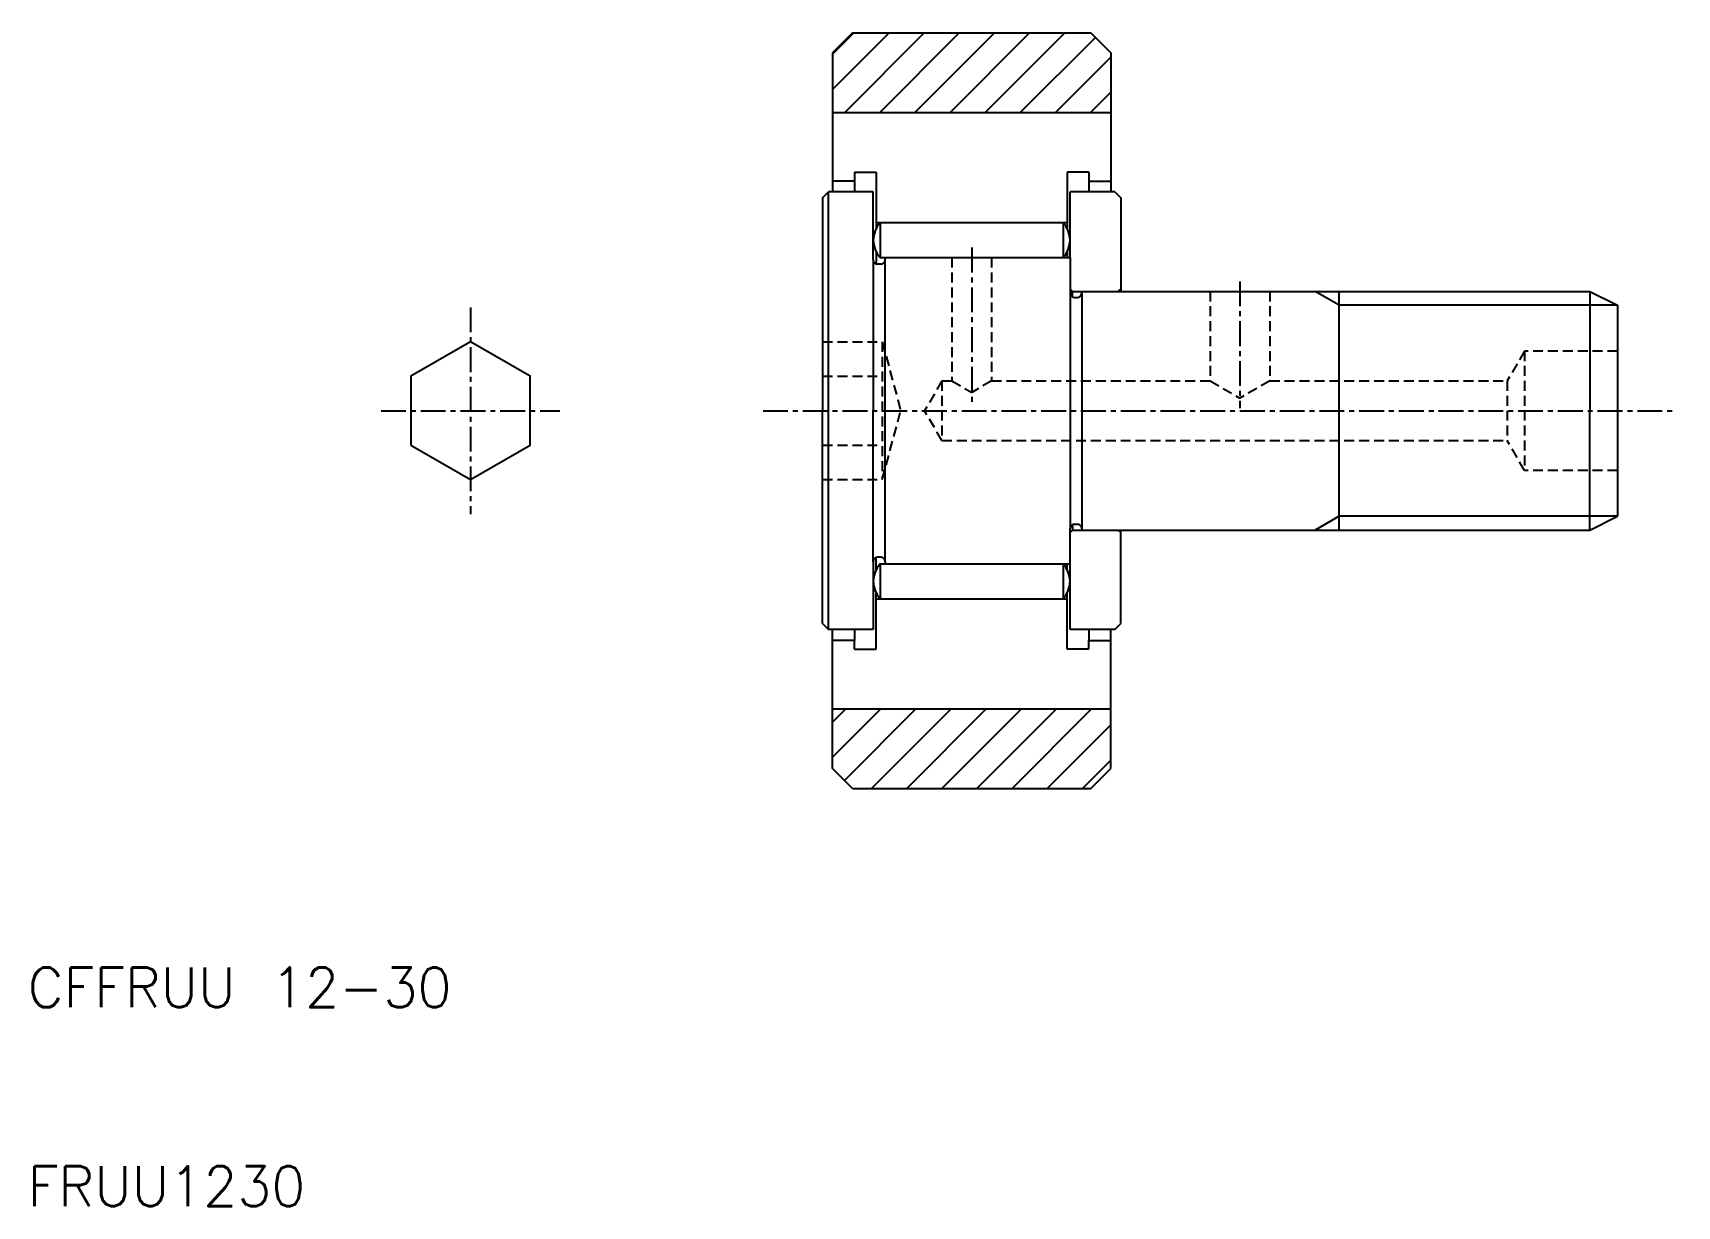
# Model space of a CAD drawing. Extents: x 10.3 to 93, y 10 to 69.
import ezdxf

# ---------------------------------------------------------------- set-up
doc = ezdxf.new("R2010")
doc.units = 0
doc.linetypes.add('CENTER', pattern=[2, 1.25, -0.25, 0.25, -0.25])
doc.linetypes.add('DASHED', pattern=[0.75, 0.5, -0.25])
doc.layers.get('0').update_dxf_attribs({"linetype": 'CONTINUOUS'})
doc.layers.add('CENTER', color=1, linetype='CENTER')
doc.styles.get("Standard").update_dxf_attribs({"font": 'txt.shx', "bigfont": 'bigfont.shx'})

# ---------------------------------------------------------------- blocks, each defined once
blk = doc.blocks.new('*X7')
at = {"color": 0, "linetype": 'CONTINUOUS'}
for p, q in [((307.875, -24.465), (310.716, -21.624)), ((307.875, -22.697), (308.948, -21.624)), ((308.484, -25.624), (312.484, -21.624)), ((310.252, -25.624), (314.252, -21.624)), ((312.019, -25.624), (316.019, -21.624)), ((313.787, -25.624), (317.787, -21.624)), ((315.555, -25.624), (319.555, -21.624)), ((317.323, -25.624), (321.099, -21.848)), ((319.09, -25.624), (321.875, -22.839)), ((320.858, -25.624), (321.875, -24.607)), ((307.875, -58.052), (310.304, -55.624)), ((307.875, -56.285), (308.536, -55.624)), ((308.473, -59.222), (312.071, -55.624)), ((309.839, -59.624), (313.839, -55.624)), ((311.607, -59.624), (315.607, -55.624)), ((313.375, -59.624), (317.375, -55.624)), ((315.142, -59.624), (319.142, -55.624)), ((316.91, -59.624), (320.91, -55.624)), ((318.678, -59.624), (321.875, -56.427)), ((320.446, -59.624), (321.875, -58.194))]:
    blk.add_line(p, q, dxfattribs=at)

msp = doc.modelspace()

# ---------------------------------------------------------------- linework, layer by layer
at = {"color": 7, "linetype": 'CONTINUOUS'}
for p, q in [((51.5, 69), (50.5, 68)), ((51.5, 69), (63.5, 69)), ((63.5, 69), (64.5, 68)), ((50.5, 68), (50.5, 61)), ((64.5, 68), (64.5, 61)), ((50.5, 65), (64.5, 65)), ((51.6, 61.55), (50.5, 61.55)), ((51.6, 61.99), (52.7, 61.99)), ((51.6, 61.99), (51.6, 61.55)), ((51.6, 61.55), (51.6, 61)), ((52.7, 61.99), (52.7, 59.46)), ((62.3, 61.99), (62.3, 59.46)), ((63.4, 61.99), (62.3, 61.99)), ((63.4, 61.99), (63.4, 61.55)), ((63.4, 61.55), (64.5, 61.55)), ((63.4, 61.55), (63.4, 61)), ((50, 60.7), (50.3, 61)), ((50, 60.7), (50, 50)), ((50.3, 39), (50.3, 61)), ((52.55, 61), (50.3, 61)), ((52.55, 57.595), (52.55, 61)), ((62.45, 57.7), (62.45, 61)), ((64.7, 61), (62.45, 61)), ((64.7, 61), (65, 60.7)), ((65, 60.7), (65, 56)), ((52.7, 59.46), (52.7, 59.182)), ((52.7, 59.46), (52.9, 59.46)), ((52.9, 59.46), (62.1, 59.46)), ((52.9, 59.46), (52.9, 57.7)), ((62.1, 59.46), (62.1, 57.7)), ((62.1, 59.46), (62.3, 59.46)), ((62.3, 59.46), (62.3, 59.182)), ((52.7, 57.978), (52.7, 57.383)), ((62.3, 57.978), (62.3, 57.7)), ((52.55, 57.595), (52.55, 50)), ((52.925, 57.37), (52.775, 57.37)), ((52.9, 57.7), (62.1, 57.7)), ((53.15, 57.595), (53.15, 57.7)), ((53.15, 42.405), (53.15, 57.595)), ((62.1, 57.7), (62.45, 57.7)), ((62.45, 57.7), (62.45, 55.925)), ((62.57, 56), (62.45, 56.12)), ((62.45, 55.925), (62.45, 44.075)), ((62.57, 56), (63.05, 56)), ((62.57, 55.726), (62.57, 56)), ((62.675, 55.7), (62.825, 55.7)), ((63.05, 56), (88.6, 56)), ((63.05, 55.925), (63.05, 56)), ((63.05, 55.925), (63.05, 44.075)), ((64.88, 56), (65, 56.12)), ((76, 44), (76, 56)), ((88.6, 56), (88.6, 50)), ((88.6, 56), (90, 55.3)), ((90, 55.3), (90, 44.7)), ((50, 39.3), (50, 50)), ((52.55, 42.405), (52.55, 50)), ((88.6, 44), (88.6, 50)), ((88.6, 44), (90, 44.7)), ((62.45, 44), (62.45, 44.075)), ((62.45, 42.3), (62.45, 44)), ((62.57, 44), (62.45, 43.88)), ((62.57, 44.274), (62.57, 44)), ((62.57, 44), (63.05, 44)), ((62.675, 44.3), (62.825, 44.3)), ((63.05, 44.075), (63.05, 44)), ((63.05, 44), (88.6, 44)), ((64.88, 44), (65, 43.88)), ((65, 39.3), (65, 44)), ((52.55, 42.405), (52.55, 39)), ((52.7, 42.022), (52.7, 42.617)), ((52.925, 42.63), (52.775, 42.63)), ((52.9, 42.3), (62.1, 42.3)), ((52.9, 42.3), (52.9, 40.54)), ((53.15, 42.405), (53.15, 42.3)), ((62.1, 42.3), (62.1, 40.54)), ((62.1, 42.3), (62.45, 42.3)), ((62.3, 42.022), (62.3, 42.3)), ((62.45, 39), (62.45, 42.3)), ((52.7, 40.54), (52.7, 40.818)), ((62.3, 40.54), (62.3, 40.818)), ((52.7, 40.54), (52.9, 40.54)), ((52.7, 38.01), (52.7, 40.54)), ((52.9, 40.54), (62.1, 40.54)), ((62.1, 40.54), (62.3, 40.54)), ((62.3, 38.01), (62.3, 40.54)), ((50, 39.3), (50.3, 39)), ((52.55, 39), (50.3, 39)), ((50.5, 32), (50.5, 39)), ((51.6, 39), (51.6, 38.45)), ((64.7, 39), (62.45, 39)), ((63.4, 39), (63.4, 38.45)), ((64.5, 32), (64.5, 39)), ((64.7, 39), (65, 39.3)), ((51.6, 38.45), (50.5, 38.45)), ((51.6, 38.01), (51.6, 38.45)), ((63.4, 38.45), (64.5, 38.45)), ((63.4, 38.01), (63.4, 38.45)), ((51.6, 38.01), (52.7, 38.01)), ((63.4, 38.01), (62.3, 38.01)), ((50.5, 35), (64.5, 35)), ((51.5, 31), (50.5, 32)), ((63.5, 31), (64.5, 32)), ((51.5, 31), (63.5, 31))]:
    msp.add_line(p, q, dxfattribs=at)
at = {"color": 3, "linetype": 'DASHED'}
for p, q in [((56.5, 57.7), (56.5, 51.5)), ((58.5, 57.7), (58.5, 51.5)), ((69.5, 56), (69.5, 51.5)), ((72.5, 56), (72.5, 51.5)), ((50, 53.464), (53, 53.464)), ((53, 53.464), (53, 46.536)), ((53, 53.464), (53.928, 50)), ((85.318, 53), (84.452, 51.5)), ((90, 53), (85.318, 53)), ((85.318, 53), (85.318, 47)), ((50, 51.732), (53, 51.732)), ((56, 51.5), (55.134, 50)), ((56, 51.5), (56.5, 51.5)), ((56, 51.5), (56, 48.5)), ((56.5, 51.5), (57.5, 50.923)), ((58.5, 51.5), (57.5, 50.923)), ((58.5, 51.5), (69.5, 51.5)), ((69.5, 51.5), (71, 50.634)), ((72.5, 51.5), (71, 50.634)), ((72.5, 51.5), (84.452, 51.5)), ((84.452, 51.5), (84.452, 48.5)), ((53, 46.536), (53.928, 50)), ((56, 48.5), (55.134, 50)), ((50, 48.268), (53, 48.268)), ((56, 48.5), (84.452, 48.5)), ((85.318, 47), (84.452, 48.5)), ((50, 46.536), (53, 46.536)), ((90, 47), (85.318, 47))]:
    msp.add_line(p, q, dxfattribs=at)
at = {"color": 3, "linetype": 'CONTINUOUS'}
for p, q in [((76, 55.3), (74.788, 56)), ((90, 55.3), (76, 55.3)), ((76, 44.7), (74.788, 44)), ((90, 44.7), (76, 44.7))]:
    msp.add_line(p, q, dxfattribs=at)
at = {"color": 7, "linetype": 'CONTINUOUS'}
msp.add_lwpolyline([(29.278, 48.268), (32.278, 46.536), (35.278, 48.268), (35.278, 51.732), (32.278, 53.464), (29.278, 51.732)], close=True, dxfattribs=at)
for centre, radius, start, end in [((53.831, 58.58), 1.281, 136.62187, 223.37813), ((61.169, 58.58), 1.281, 316.62187, 43.37813), ((52.775, 57.595), 0.225, 180, 270), ((52.925, 57.595), 0.225, 270, 0), ((62.675, 55.925), 0.225, 180, 270), ((62.825, 55.925), 0.225, 270, 0), ((62.675, 44.075), 0.225, 90, 180), ((62.825, 44.075), 0.225, 0, 90), ((52.775, 42.405), 0.225, 90, 180), ((53.831, 41.42), 1.281, 136.62187, 223.37813), ((52.925, 42.405), 0.225, 0, 90), ((61.169, 41.42), 1.281, 316.62187, 43.37813)]:
    msp.add_arc(centre, radius, start, end, dxfattribs=at)
at = {"layer": 'CENTER', "color": 1, "linetype": 'CENTER'}
for p, q in [((57.5, 58.2), (57.5, 50.423)), ((71, 56.5), (71, 50.134)), ((32.278, 55.196), (32.278, 44.804)), ((27.778, 50), (36.778, 50)), ((47, 50), (93, 50))]:
    msp.add_line(p, q, dxfattribs=at)

# ---------------------------------------------------------------- block references
at = {"color": 3, "linetype": 'CONTINUOUS'}
msp.add_blockref('*X7', (-257.375, 90.624), dxfattribs=at)

# ---------------------------------------------------------------- texts
at = {"color": 7, "linetype": 'CONTINUOUS'}
for s, p in [('CFFRUU 12-30', (10, 20)), ('FRUU1230', (10, 10))]:
    msp.add_text(s, height=2, dxfattribs=at).set_placement(p)

doc.saveas('drawing.dxf')
